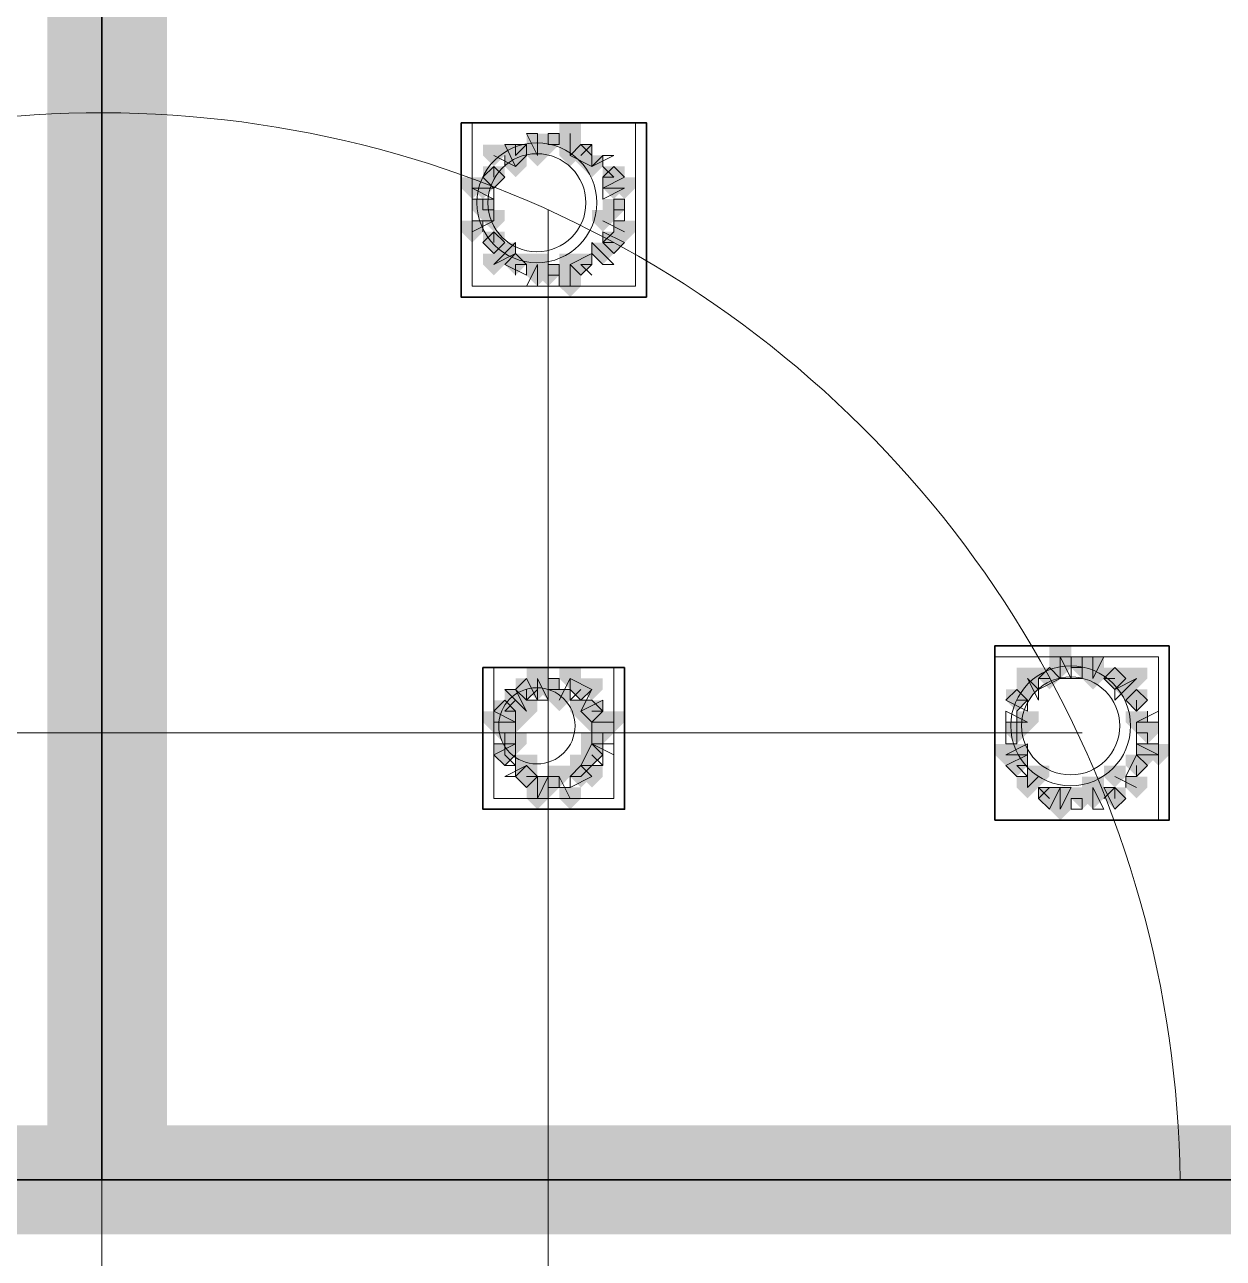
# Model space of a CAD drawing. Header units: millimetres. Extents: x 2315 to 4619, y 1334 to 1897.
# Drawn here: x 3793.57 to 3800.29, y 1541.26 to 1548.17 of the extents above; entities that cross this region are included whole.
import ezdxf

# ---------------------------------------------------------------- set-up
doc = ezdxf.new("R2010")
doc.units = ezdxf.units.MM
for name, color, linetype, true_color in [('PDF_10', 7, 'Continuous', 0x00b85c), ('PDF_AXIS', 7, 'Continuous', 0x00b85c), ('PDF_柱构件', 7, 'Continuous', 0x00b85c), ('PDF_转运站初步方案', 7, 'Continuous', 0x00b85c)]:
    doc.layers.add(name, color=color, linetype=linetype, true_color=true_color)
doc.layers.add('PDF_中心线层', color=1, linetype='Continuous')
doc.layers.add('PDF_粗实线层', color=7, linetype='Continuous')

msp = doc.modelspace()

# ---------------------------------------------------------------- hatches: boundary and pattern name
at = {"layer": 'PDF_10', "transparency": 33554559}
for points in [[(3796.5068, 1547.5601), (3796.4457, 1547.5601), (3796.4457, 1547.499), (3796.5068, 1547.4379), (3796.5678, 1547.499), (3796.5678, 1547.5601)], [(3796.5068, 1547.5601), (3796.4457, 1547.5601), (3796.4457, 1547.499), (3796.5068, 1547.4379), (3796.5678, 1547.499), (3796.5678, 1547.5601)], [(3796.3235, 1547.499), (3796.2624, 1547.499), (3796.2624, 1547.4379), (3796.3235, 1547.3768), (3796.3846, 1547.4379), (3796.3846, 1547.499)], [(3796.3235, 1547.499), (3796.2624, 1547.499), (3796.2624, 1547.4379), (3796.3235, 1547.3768), (3796.3846, 1547.4379), (3796.3846, 1547.499)], [(3796.69, 1547.499), (3796.6289, 1547.499), (3796.6289, 1547.4379), (3796.69, 1547.3768), (3796.7511, 1547.4379), (3796.7511, 1547.499)], [(3796.69, 1547.499), (3796.6289, 1547.499), (3796.6289, 1547.4379), (3796.69, 1547.3768), (3796.7511, 1547.4379), (3796.7511, 1547.499)], [(3796.2014, 1547.3768), (3796.1403, 1547.3768), (3796.1403, 1547.3157), (3796.2014, 1547.2547), (3796.2624, 1547.3157), (3796.2624, 1547.3768)], [(3796.2014, 1547.3768), (3796.1403, 1547.3768), (3796.1403, 1547.3157), (3796.2014, 1547.2547), (3796.2624, 1547.3157), (3796.2624, 1547.3768)], [(3796.2014, 1547.3768), (3796.1403, 1547.3768), (3796.1403, 1547.3157), (3796.2014, 1547.2547), (3796.2624, 1547.3157), (3796.2624, 1547.3768)], [(3796.8733, 1547.3768), (3796.8122, 1547.3768), (3796.8122, 1547.3157), (3796.8733, 1547.2547), (3796.9343, 1547.3157), (3796.9343, 1547.3768)], [(3796.8733, 1547.3768), (3796.8122, 1547.3768), (3796.8122, 1547.3157), (3796.8733, 1547.2547), (3796.9343, 1547.3157), (3796.9343, 1547.3768)], [(3796.1403, 1547.1936), (3796.0792, 1547.1936), (3796.0792, 1547.1325), (3796.1403, 1547.0714), (3796.2014, 1547.1325), (3796.2014, 1547.1936)], [(3796.1403, 1547.1936), (3796.0792, 1547.1936), (3796.0792, 1547.1325), (3796.1403, 1547.0714), (3796.2014, 1547.1325), (3796.2014, 1547.1936)], [(3796.8733, 1547.1936), (3796.8122, 1547.1936), (3796.8122, 1547.1325), (3796.8733, 1547.0714), (3796.9343, 1547.1325), (3796.9343, 1547.1936)], [(3796.8733, 1547.1936), (3796.8122, 1547.1936), (3796.8122, 1547.1325), (3796.8733, 1547.0714), (3796.9343, 1547.1325), (3796.9343, 1547.1936)], [(3796.2014, 1547.0103), (3796.1403, 1547.0103), (3796.1403, 1546.9493), (3796.2014, 1546.8882), (3796.2624, 1546.9493), (3796.2624, 1547.0103)], [(3796.2014, 1547.0103), (3796.1403, 1547.0103), (3796.1403, 1546.9493), (3796.2014, 1546.8882), (3796.2624, 1546.9493), (3796.2624, 1547.0103)], [(3796.2014, 1547.0103), (3796.1403, 1547.0103), (3796.1403, 1546.9493), (3796.2014, 1546.8882), (3796.2624, 1546.9493), (3796.2624, 1547.0103)], [(3796.8733, 1547.0103), (3796.8122, 1547.0103), (3796.8122, 1546.9493), (3796.8733, 1546.8882), (3796.9343, 1546.9493), (3796.9343, 1547.0103)], [(3796.8733, 1547.0103), (3796.8122, 1547.0103), (3796.8122, 1546.9493), (3796.8733, 1546.8882), (3796.9343, 1546.9493), (3796.9343, 1547.0103)], [(3796.3235, 1546.8882), (3796.2624, 1546.8882), (3796.2624, 1546.8271), (3796.3235, 1546.766), (3796.3846, 1546.8271), (3796.3846, 1546.8882)], [(3796.3235, 1546.8882), (3796.2624, 1546.8882), (3796.2624, 1546.8271), (3796.3235, 1546.766), (3796.3846, 1546.8271), (3796.3846, 1546.8882)], [(3796.69, 1546.8882), (3796.6289, 1546.8882), (3796.6289, 1546.8271), (3796.69, 1546.766), (3796.7511, 1546.8271), (3796.7511, 1546.8882)], [(3796.69, 1546.8882), (3796.6289, 1546.8882), (3796.6289, 1546.8271), (3796.69, 1546.766), (3796.7511, 1546.8271), (3796.7511, 1546.8882)], [(3796.5068, 1546.8271), (3796.4457, 1546.8271), (3796.4457, 1546.766), (3796.5068, 1546.7049), (3796.5678, 1546.766), (3796.5678, 1546.8271)], [(3796.5068, 1546.8271), (3796.4457, 1546.8271), (3796.4457, 1546.766), (3796.5068, 1546.7049), (3796.5678, 1546.766), (3796.5678, 1546.8271)], [(3796.5068, 1546.8271), (3796.4457, 1546.8271), (3796.4457, 1546.766), (3796.5068, 1546.7049), (3796.5678, 1546.766), (3796.5678, 1546.8271)], [(3799.4997, 1544.6282), (3799.4387, 1544.6282), (3799.4387, 1544.5671), (3799.4997, 1544.506), (3799.5608, 1544.5671), (3799.5608, 1544.6282)], [(3799.4997, 1544.6282), (3799.4387, 1544.6282), (3799.4387, 1544.5671), (3799.4997, 1544.506), (3799.5608, 1544.5671), (3799.5608, 1544.6282)], [(3799.4997, 1544.6282), (3799.4387, 1544.6282), (3799.4387, 1544.5671), (3799.4997, 1544.506), (3799.5608, 1544.5671), (3799.5608, 1544.6282)], [(3799.3165, 1544.5671), (3799.2554, 1544.5671), (3799.2554, 1544.506), (3799.3165, 1544.4449), (3799.3776, 1544.506), (3799.3776, 1544.5671)], [(3799.3165, 1544.5671), (3799.2554, 1544.5671), (3799.2554, 1544.506), (3799.3165, 1544.4449), (3799.3776, 1544.506), (3799.3776, 1544.5671)], [(3799.683, 1544.5671), (3799.6219, 1544.5671), (3799.6219, 1544.506), (3799.683, 1544.4449), (3799.7441, 1544.506), (3799.7441, 1544.5671)], [(3799.683, 1544.5671), (3799.6219, 1544.5671), (3799.6219, 1544.506), (3799.683, 1544.4449), (3799.7441, 1544.506), (3799.7441, 1544.5671)], [(3799.683, 1544.5671), (3799.6219, 1544.5671), (3799.6219, 1544.506), (3799.683, 1544.4449), (3799.7441, 1544.506), (3799.7441, 1544.5671)], [(3796.3846, 1544.506), (3796.3235, 1544.506), (3796.3235, 1544.4449), (3796.3846, 1544.3839), (3796.4457, 1544.4449), (3796.4457, 1544.506)], [(3796.3846, 1544.506), (3796.3235, 1544.506), (3796.3235, 1544.4449), (3796.3846, 1544.3839), (3796.4457, 1544.4449), (3796.4457, 1544.506)], [(3796.5068, 1544.506), (3796.4457, 1544.506), (3796.4457, 1544.4449), (3796.5068, 1544.3839), (3796.5678, 1544.4449), (3796.5678, 1544.506)], [(3796.5068, 1544.506), (3796.4457, 1544.506), (3796.4457, 1544.4449), (3796.5068, 1544.3839), (3796.5678, 1544.4449), (3796.5678, 1544.506)], [(3796.69, 1544.506), (3796.6289, 1544.506), (3796.6289, 1544.4449), (3796.69, 1544.3839), (3796.7511, 1544.4449), (3796.7511, 1544.506)], [(3796.69, 1544.506), (3796.6289, 1544.506), (3796.6289, 1544.4449), (3796.69, 1544.3839), (3796.7511, 1544.4449), (3796.7511, 1544.506)], [(3799.1333, 1544.4449), (3799.0722, 1544.4449), (3799.0722, 1544.3839), (3799.1333, 1544.3228), (3799.1943, 1544.3839), (3799.1943, 1544.4449)], [(3799.1333, 1544.4449), (3799.0722, 1544.4449), (3799.0722, 1544.3839), (3799.1333, 1544.3228), (3799.1943, 1544.3839), (3799.1943, 1544.4449)], [(3799.8051, 1544.4449), (3799.7441, 1544.4449), (3799.7441, 1544.3839), (3799.8051, 1544.3228), (3799.8662, 1544.3839), (3799.8662, 1544.4449)], [(3799.8051, 1544.4449), (3799.7441, 1544.4449), (3799.7441, 1544.3839), (3799.8051, 1544.3228), (3799.8662, 1544.3839), (3799.8662, 1544.4449)], [(3799.8051, 1544.4449), (3799.7441, 1544.4449), (3799.7441, 1544.3839), (3799.8051, 1544.3228), (3799.8662, 1544.3839), (3799.8662, 1544.4449)], [(3796.2624, 1544.3839), (3796.2014, 1544.3839), (3796.2014, 1544.3228), (3796.2624, 1544.2617), (3796.3235, 1544.3228), (3796.3235, 1544.3839)], [(3796.2624, 1544.3839), (3796.2014, 1544.3839), (3796.2014, 1544.3228), (3796.2624, 1544.2617), (3796.3235, 1544.3228), (3796.3235, 1544.3839)], [(3796.7511, 1544.3839), (3796.69, 1544.3839), (3796.69, 1544.3228), (3796.7511, 1544.2617), (3796.8122, 1544.3228), (3796.8122, 1544.3839)], [(3796.7511, 1544.3839), (3796.69, 1544.3839), (3796.69, 1544.3228), (3796.7511, 1544.2617), (3796.8122, 1544.3228), (3796.8122, 1544.3839)], [(3796.2624, 1544.2617), (3796.2014, 1544.2617), (3796.2014, 1544.2006), (3796.2624, 1544.1395), (3796.3235, 1544.2006), (3796.3235, 1544.2617)], [(3796.2624, 1544.2617), (3796.2014, 1544.2617), (3796.2014, 1544.2006), (3796.2624, 1544.1395), (3796.3235, 1544.2006), (3796.3235, 1544.2617)], [(3796.8122, 1544.2617), (3796.7511, 1544.2617), (3796.7511, 1544.2006), (3796.8122, 1544.1395), (3796.8733, 1544.2006), (3796.8733, 1544.2617)], [(3796.8122, 1544.2617), (3796.7511, 1544.2617), (3796.7511, 1544.2006), (3796.8122, 1544.1395), (3796.8733, 1544.2006), (3796.8733, 1544.2617)], [(3799.1333, 1544.2617), (3799.0722, 1544.2617), (3799.0722, 1544.2006), (3799.1333, 1544.1395), (3799.1943, 1544.2006), (3799.1943, 1544.2617)], [(3799.1333, 1544.2617), (3799.0722, 1544.2617), (3799.0722, 1544.2006), (3799.1333, 1544.1395), (3799.1943, 1544.2006), (3799.1943, 1544.2617)], [(3799.8662, 1544.2617), (3799.8051, 1544.2617), (3799.8051, 1544.2006), (3799.8662, 1544.1395), (3799.9273, 1544.2006), (3799.9273, 1544.2617)], [(3799.8662, 1544.2617), (3799.8051, 1544.2617), (3799.8051, 1544.2006), (3799.8662, 1544.1395), (3799.9273, 1544.2006), (3799.9273, 1544.2617)], [(3796.2624, 1544.1395), (3796.2014, 1544.1395), (3796.2014, 1544.0784), (3796.2624, 1544.0174), (3796.3235, 1544.0784), (3796.3235, 1544.1395)], [(3796.2624, 1544.1395), (3796.2014, 1544.1395), (3796.2014, 1544.0784), (3796.2624, 1544.0174), (3796.3235, 1544.0784), (3796.3235, 1544.1395)], [(3796.7511, 1544.1395), (3796.69, 1544.1395), (3796.69, 1544.0784), (3796.7511, 1544.0174), (3796.8122, 1544.0784), (3796.8122, 1544.1395)], [(3796.7511, 1544.1395), (3796.69, 1544.1395), (3796.69, 1544.0784), (3796.7511, 1544.0174), (3796.8122, 1544.0784), (3796.8122, 1544.1395)], [(3799.1333, 1544.0784), (3799.0722, 1544.0784), (3799.0722, 1544.0174), (3799.1333, 1543.9563), (3799.1943, 1544.0174), (3799.1943, 1544.0784)], [(3799.1333, 1544.0784), (3799.0722, 1544.0784), (3799.0722, 1544.0174), (3799.1333, 1543.9563), (3799.1943, 1544.0174), (3799.1943, 1544.0784)], [(3799.8051, 1544.0784), (3799.7441, 1544.0784), (3799.7441, 1544.0174), (3799.8051, 1543.9563), (3799.8662, 1544.0174), (3799.8662, 1544.0784)], [(3799.8051, 1544.0784), (3799.7441, 1544.0784), (3799.7441, 1544.0174), (3799.8051, 1543.9563), (3799.8662, 1544.0174), (3799.8662, 1544.0784)], [(3799.8051, 1544.0784), (3799.7441, 1544.0784), (3799.7441, 1544.0174), (3799.8051, 1543.9563), (3799.8662, 1544.0174), (3799.8662, 1544.0784)], [(3796.3846, 1544.0174), (3796.3235, 1544.0174), (3796.3235, 1543.9563), (3796.3846, 1543.8952), (3796.4457, 1543.9563), (3796.4457, 1544.0174)], [(3796.3846, 1544.0174), (3796.3235, 1544.0174), (3796.3235, 1543.9563), (3796.3846, 1543.8952), (3796.4457, 1543.9563), (3796.4457, 1544.0174)], [(3796.3846, 1544.0174), (3796.3235, 1544.0174), (3796.3235, 1543.9563), (3796.3846, 1543.8952), (3796.4457, 1543.9563), (3796.4457, 1544.0174)], [(3796.69, 1544.0174), (3796.6289, 1544.0174), (3796.6289, 1543.9563), (3796.69, 1543.8952), (3796.7511, 1543.9563), (3796.7511, 1544.0174)], [(3796.69, 1544.0174), (3796.6289, 1544.0174), (3796.6289, 1543.9563), (3796.69, 1543.8952), (3796.7511, 1543.9563), (3796.7511, 1544.0174)], [(3796.5068, 1543.9563), (3796.4457, 1543.9563), (3796.4457, 1543.8952), (3796.5068, 1543.8341), (3796.5678, 1543.8952), (3796.5678, 1543.9563)], [(3796.5068, 1543.9563), (3796.4457, 1543.9563), (3796.4457, 1543.8952), (3796.5068, 1543.8341), (3796.5678, 1543.8952), (3796.5678, 1543.9563)], [(3799.3165, 1543.8952), (3799.2554, 1543.8952), (3799.2554, 1543.8341), (3799.3165, 1543.773), (3799.3776, 1543.8341), (3799.3776, 1543.8952)], [(3799.3165, 1543.8952), (3799.2554, 1543.8952), (3799.2554, 1543.8341), (3799.3165, 1543.773), (3799.3776, 1543.8341), (3799.3776, 1543.8952)], [(3799.4997, 1543.8952), (3799.4387, 1543.8952), (3799.4387, 1543.8341), (3799.4997, 1543.773), (3799.5608, 1543.8341), (3799.5608, 1543.8952)], [(3799.4997, 1543.8952), (3799.4387, 1543.8952), (3799.4387, 1543.8341), (3799.4997, 1543.773), (3799.5608, 1543.8341), (3799.5608, 1543.8952)], [(3799.683, 1543.8952), (3799.6219, 1543.8952), (3799.6219, 1543.8341), (3799.683, 1543.773), (3799.7441, 1543.8341), (3799.7441, 1543.8952)], [(3799.683, 1543.8952), (3799.6219, 1543.8952), (3799.6219, 1543.8341), (3799.683, 1543.773), (3799.7441, 1543.8341), (3799.7441, 1543.8952)]]:
    msp.add_hatch(color=6, dxfattribs=at).paths.add_polyline_path(points)
at = {"layer": 'PDF_柱构件', "transparency": 33554559}
for points in [[(3796.6289, 1547.6211), (3796.5678, 1547.6211), (3796.5678, 1547.5601), (3796.6289, 1547.499), (3796.69, 1547.5601), (3796.69, 1547.6211)], [(3796.4457, 1547.5601), (3796.3846, 1547.5601), (3796.3846, 1547.499), (3796.4457, 1547.4379), (3796.5068, 1547.499), (3796.5068, 1547.5601)], [(3796.6289, 1547.5601), (3796.5678, 1547.5601), (3796.5678, 1547.499), (3796.6289, 1547.4379), (3796.69, 1547.499), (3796.69, 1547.5601)], [(3796.2014, 1547.499), (3796.1403, 1547.499), (3796.1403, 1547.4379), (3796.2014, 1547.3768), (3796.2624, 1547.4379), (3796.2624, 1547.499)], [(3796.3235, 1547.4379), (3796.2624, 1547.4379), (3796.2624, 1547.3768), (3796.3235, 1547.3157), (3796.3846, 1547.3768), (3796.3846, 1547.4379)], [(3796.4457, 1547.499), (3796.3846, 1547.499), (3796.3846, 1547.4379), (3796.4457, 1547.3768), (3796.5068, 1547.4379), (3796.5068, 1547.499)], [(3796.6289, 1547.499), (3796.5678, 1547.499), (3796.5678, 1547.4379), (3796.6289, 1547.3768), (3796.69, 1547.4379), (3796.69, 1547.499)], [(3796.7511, 1547.4379), (3796.69, 1547.4379), (3796.69, 1547.3768), (3796.7511, 1547.3157), (3796.8122, 1547.3768), (3796.8122, 1547.4379)], [(3796.0792, 1547.3157), (3796.0181, 1547.3157), (3796.0181, 1547.2547), (3796.0792, 1547.1936), (3796.1403, 1547.2547), (3796.1403, 1547.3157)], [(3796.1403, 1547.3157), (3796.0792, 1547.3157), (3796.0792, 1547.2547), (3796.1403, 1547.1936), (3796.2014, 1547.2547), (3796.2014, 1547.3157)], [(3796.8733, 1547.3157), (3796.8122, 1547.3157), (3796.8122, 1547.2547), (3796.8733, 1547.1936), (3796.9343, 1547.2547), (3796.9343, 1547.3157)], [(3796.9343, 1547.3157), (3796.8733, 1547.3157), (3796.8733, 1547.2547), (3796.9343, 1547.1936), (3796.9954, 1547.2547), (3796.9954, 1547.3157)], [(3796.2014, 1547.1325), (3796.1403, 1547.1325), (3796.1403, 1547.0714), (3796.2014, 1547.0103), (3796.2624, 1547.0714), (3796.2624, 1547.1325)], [(3796.8122, 1547.1325), (3796.7511, 1547.1325), (3796.7511, 1547.0714), (3796.8122, 1547.0103), (3796.8733, 1547.0714), (3796.8733, 1547.1325)], [(3796.0792, 1547.0714), (3796.0181, 1547.0714), (3796.0181, 1547.0103), (3796.0792, 1546.9493), (3796.1403, 1547.0103), (3796.1403, 1547.0714)], [(3796.9343, 1547.0714), (3796.8733, 1547.0714), (3796.8733, 1547.0103), (3796.9343, 1546.9493), (3796.9954, 1547.0103), (3796.9954, 1547.0714)], [(3796.2014, 1546.8882), (3796.1403, 1546.8882), (3796.1403, 1546.8271), (3796.2014, 1546.766), (3796.2624, 1546.8271), (3796.2624, 1546.8882)], [(3796.2624, 1546.9493), (3796.2014, 1546.9493), (3796.2014, 1546.8882), (3796.2624, 1546.8271), (3796.3235, 1546.8882), (3796.3235, 1546.9493)], [(3796.4457, 1546.8882), (3796.3846, 1546.8882), (3796.3846, 1546.8271), (3796.4457, 1546.766), (3796.5068, 1546.8271), (3796.5068, 1546.8882)], [(3796.6289, 1546.8882), (3796.5678, 1546.8882), (3796.5678, 1546.8271), (3796.6289, 1546.766), (3796.69, 1546.8271), (3796.69, 1546.8882)], [(3796.8122, 1546.9493), (3796.7511, 1546.9493), (3796.7511, 1546.8882), (3796.8122, 1546.8271), (3796.8733, 1546.8882), (3796.8733, 1546.9493)], [(3796.4457, 1546.8271), (3796.3846, 1546.8271), (3796.3846, 1546.766), (3796.4457, 1546.7049), (3796.5068, 1546.766), (3796.5068, 1546.8271)], [(3796.6289, 1546.8271), (3796.5678, 1546.8271), (3796.5678, 1546.766), (3796.6289, 1546.7049), (3796.69, 1546.766), (3796.69, 1546.8271)], [(3796.6289, 1546.766), (3796.5678, 1546.766), (3796.5678, 1546.7049), (3796.6289, 1546.6439), (3796.69, 1546.7049), (3796.69, 1546.766)], [(3799.3776, 1544.6893), (3799.3165, 1544.6893), (3799.3165, 1544.6282), (3799.3776, 1544.5671), (3799.4387, 1544.6282), (3799.4387, 1544.6893)], [(3799.3776, 1544.6282), (3799.3165, 1544.6282), (3799.3165, 1544.5671), (3799.3776, 1544.506), (3799.4387, 1544.5671), (3799.4387, 1544.6282)], [(3799.5608, 1544.6282), (3799.4997, 1544.6282), (3799.4997, 1544.5671), (3799.5608, 1544.506), (3799.6219, 1544.5671), (3799.6219, 1544.6282)], [(3796.4457, 1544.5671), (3796.3846, 1544.5671), (3796.3846, 1544.506), (3796.4457, 1544.4449), (3796.5068, 1544.506), (3796.5068, 1544.5671)], [(3796.6289, 1544.5671), (3796.5678, 1544.5671), (3796.5678, 1544.506), (3796.6289, 1544.4449), (3796.69, 1544.506), (3796.69, 1544.5671)], [(3799.1943, 1544.5671), (3799.1333, 1544.5671), (3799.1333, 1544.506), (3799.1943, 1544.4449), (3799.2554, 1544.506), (3799.2554, 1544.5671)], [(3799.5608, 1544.5671), (3799.4997, 1544.5671), (3799.4997, 1544.506), (3799.5608, 1544.4449), (3799.6219, 1544.506), (3799.6219, 1544.5671)], [(3799.8051, 1544.5671), (3799.7441, 1544.5671), (3799.7441, 1544.506), (3799.8051, 1544.4449), (3799.8662, 1544.506), (3799.8662, 1544.5671)], [(3796.4457, 1544.506), (3796.3846, 1544.506), (3796.3846, 1544.4449), (3796.4457, 1544.3839), (3796.5068, 1544.4449), (3796.5068, 1544.506)], [(3796.7511, 1544.506), (3796.69, 1544.506), (3796.69, 1544.4449), (3796.7511, 1544.3839), (3796.8122, 1544.4449), (3796.8122, 1544.506)], [(3799.1943, 1544.506), (3799.1333, 1544.506), (3799.1333, 1544.4449), (3799.1943, 1544.3839), (3799.2554, 1544.4449), (3799.2554, 1544.506)], [(3799.7441, 1544.506), (3799.683, 1544.506), (3799.683, 1544.4449), (3799.7441, 1544.3839), (3799.8051, 1544.4449), (3799.8051, 1544.506)], [(3796.3235, 1544.4449), (3796.2624, 1544.4449), (3796.2624, 1544.3839), (3796.3235, 1544.3228), (3796.3846, 1544.3839), (3796.3846, 1544.4449)], [(3796.5678, 1544.4449), (3796.5068, 1544.4449), (3796.5068, 1544.3839), (3796.5678, 1544.3228), (3796.6289, 1544.3839), (3796.6289, 1544.4449)], [(3796.3846, 1544.3839), (3796.3235, 1544.3839), (3796.3235, 1544.3228), (3796.3846, 1544.2617), (3796.4457, 1544.3228), (3796.4457, 1544.3839)], [(3796.69, 1544.3839), (3796.6289, 1544.3839), (3796.6289, 1544.3228), (3796.69, 1544.2617), (3796.7511, 1544.3228), (3796.7511, 1544.3839)], [(3796.2014, 1544.3228), (3796.1403, 1544.3228), (3796.1403, 1544.2617), (3796.2014, 1544.2006), (3796.2624, 1544.2617), (3796.2624, 1544.3228)], [(3796.2624, 1544.3228), (3796.2014, 1544.3228), (3796.2014, 1544.2617), (3796.2624, 1544.2006), (3796.3235, 1544.2617), (3796.3235, 1544.3228)], [(3796.3235, 1544.3228), (3796.2624, 1544.3228), (3796.2624, 1544.2617), (3796.3235, 1544.2006), (3796.3846, 1544.2617), (3796.3846, 1544.3228)], [(3796.7511, 1544.3228), (3796.69, 1544.3228), (3796.69, 1544.2617), (3796.7511, 1544.2006), (3796.8122, 1544.2617), (3796.8122, 1544.3228)], [(3796.8122, 1544.3228), (3796.7511, 1544.3228), (3796.7511, 1544.2617), (3796.8122, 1544.2006), (3796.8733, 1544.2617), (3796.8733, 1544.3228)], [(3796.8733, 1544.3228), (3796.8122, 1544.3228), (3796.8122, 1544.2617), (3796.8733, 1544.2006), (3796.9343, 1544.2617), (3796.9343, 1544.3228)], [(3799.1943, 1544.3228), (3799.1333, 1544.3228), (3799.1333, 1544.2617), (3799.1943, 1544.2006), (3799.2554, 1544.2617), (3799.2554, 1544.3228)], [(3799.8051, 1544.3228), (3799.7441, 1544.3228), (3799.7441, 1544.2617), (3799.8051, 1544.2006), (3799.8662, 1544.2617), (3799.8662, 1544.3228)], [(3796.3235, 1544.2006), (3796.2624, 1544.2006), (3796.2624, 1544.1395), (3796.3235, 1544.0784), (3796.3846, 1544.1395), (3796.3846, 1544.2006)], [(3796.7511, 1544.2006), (3796.69, 1544.2006), (3796.69, 1544.1395), (3796.7511, 1544.0784), (3796.8122, 1544.1395), (3796.8122, 1544.2006)], [(3799.0722, 1544.1395), (3799.0111, 1544.1395), (3799.0111, 1544.0784), (3799.0722, 1544.0174), (3799.1333, 1544.0784), (3799.1333, 1544.1395)], [(3799.1333, 1544.1395), (3799.0722, 1544.1395), (3799.0722, 1544.0784), (3799.1333, 1544.0174), (3799.1943, 1544.0784), (3799.1943, 1544.1395)], [(3799.8662, 1544.1395), (3799.8051, 1544.1395), (3799.8051, 1544.0784), (3799.8662, 1544.0174), (3799.9273, 1544.0784), (3799.9273, 1544.1395)], [(3799.9273, 1544.1395), (3799.8662, 1544.1395), (3799.8662, 1544.0784), (3799.9273, 1544.0174), (3799.9884, 1544.0784), (3799.9884, 1544.1395)], [(3796.3846, 1544.0784), (3796.3235, 1544.0784), (3796.3235, 1544.0174), (3796.3846, 1543.9563), (3796.4457, 1544.0174), (3796.4457, 1544.0784)], [(3796.69, 1544.0784), (3796.6289, 1544.0784), (3796.6289, 1544.0174), (3796.69, 1543.9563), (3796.7511, 1544.0174), (3796.7511, 1544.0784)], [(3796.5678, 1544.0174), (3796.5068, 1544.0174), (3796.5068, 1543.9563), (3796.5678, 1543.8952), (3796.6289, 1543.9563), (3796.6289, 1544.0174)], [(3796.7511, 1544.0174), (3796.69, 1544.0174), (3796.69, 1543.9563), (3796.7511, 1543.8952), (3796.8122, 1543.9563), (3796.8122, 1544.0174)], [(3799.2554, 1544.0174), (3799.1943, 1544.0174), (3799.1943, 1543.9563), (3799.2554, 1543.8952), (3799.3165, 1543.9563), (3799.3165, 1544.0174)], [(3799.683, 1544.0174), (3799.6219, 1544.0174), (3799.6219, 1543.9563), (3799.683, 1543.8952), (3799.7441, 1543.9563), (3799.7441, 1544.0174)], [(3796.4457, 1543.9563), (3796.3846, 1543.9563), (3796.3846, 1543.8952), (3796.4457, 1543.8341), (3796.5068, 1543.8952), (3796.5068, 1543.9563)], [(3799.1943, 1543.9563), (3799.1333, 1543.9563), (3799.1333, 1543.8952), (3799.1943, 1543.8341), (3799.2554, 1543.8952), (3799.2554, 1543.9563)], [(3799.5608, 1543.9563), (3799.4997, 1543.9563), (3799.4997, 1543.8952), (3799.5608, 1543.8341), (3799.6219, 1543.8952), (3799.6219, 1543.9563)], [(3799.8051, 1543.9563), (3799.7441, 1543.9563), (3799.7441, 1543.8952), (3799.8051, 1543.8341), (3799.8662, 1543.8952), (3799.8662, 1543.9563)], [(3796.4457, 1543.8952), (3796.3846, 1543.8952), (3796.3846, 1543.8341), (3796.4457, 1543.773), (3796.5068, 1543.8341), (3796.5068, 1543.8952)], [(3796.6289, 1543.8952), (3796.5678, 1543.8952), (3796.5678, 1543.8341), (3796.6289, 1543.773), (3796.69, 1543.8341), (3796.69, 1543.8952)], [(3799.3776, 1543.8952), (3799.3165, 1543.8952), (3799.3165, 1543.8341), (3799.3776, 1543.773), (3799.4387, 1543.8341), (3799.4387, 1543.8952)], [(3799.5608, 1543.8952), (3799.4997, 1543.8952), (3799.4997, 1543.8341), (3799.5608, 1543.773), (3799.6219, 1543.8341), (3799.6219, 1543.8952)], [(3799.3776, 1543.8341), (3799.3165, 1543.8341), (3799.3165, 1543.773), (3799.3776, 1543.712), (3799.4387, 1543.773), (3799.4387, 1543.8341)]]:
    msp.add_hatch(color=6, dxfattribs=at).paths.add_polyline_path(points)
at = {"layer": 'PDF_粗实线层', "transparency": 33554559}
for points in [[(3836.3317, 1554.7066), (3835.7208, 1554.7066), (3835.7208, 1542.0017), (3780.3203, 1542.0017), (3780.3203, 1554.7066), (3779.7095, 1554.7066), (3779.7095, 1541.3909), (3836.3317, 1541.3909)], [(3794.3689, 1554.7066), (3793.697, 1554.7066), (3793.697, 1541.6963), (3794.3689, 1541.6963)]]:
    msp.add_hatch(color=256, dxfattribs=at).paths.add_polyline_path(points)
at = {"layer": 'PDF_转运站初步方案', "transparency": 33554559}
for points in [[(3796.5068, 1547.5601), (3796.4457, 1547.5601), (3796.4457, 1547.499), (3796.5068, 1547.4379), (3796.5678, 1547.499), (3796.5678, 1547.5601)], [(3796.5068, 1547.5601), (3796.4457, 1547.5601), (3796.4457, 1547.499), (3796.5068, 1547.4379), (3796.5678, 1547.499), (3796.5678, 1547.5601)], [(3796.3235, 1547.499), (3796.2624, 1547.499), (3796.2624, 1547.4379), (3796.3235, 1547.3768), (3796.3846, 1547.4379), (3796.3846, 1547.499)], [(3796.3235, 1547.499), (3796.2624, 1547.499), (3796.2624, 1547.4379), (3796.3235, 1547.3768), (3796.3846, 1547.4379), (3796.3846, 1547.499)], [(3796.69, 1547.499), (3796.6289, 1547.499), (3796.6289, 1547.4379), (3796.69, 1547.3768), (3796.7511, 1547.4379), (3796.7511, 1547.499)], [(3796.69, 1547.499), (3796.6289, 1547.499), (3796.6289, 1547.4379), (3796.69, 1547.3768), (3796.7511, 1547.4379), (3796.7511, 1547.499)], [(3796.2014, 1547.3768), (3796.1403, 1547.3768), (3796.1403, 1547.3157), (3796.2014, 1547.2547), (3796.2624, 1547.3157), (3796.2624, 1547.3768)], [(3796.2014, 1547.3768), (3796.1403, 1547.3768), (3796.1403, 1547.3157), (3796.2014, 1547.2547), (3796.2624, 1547.3157), (3796.2624, 1547.3768)], [(3796.8733, 1547.3768), (3796.8122, 1547.3768), (3796.8122, 1547.3157), (3796.8733, 1547.2547), (3796.9343, 1547.3157), (3796.9343, 1547.3768)], [(3796.8733, 1547.3768), (3796.8122, 1547.3768), (3796.8122, 1547.3157), (3796.8733, 1547.2547), (3796.9343, 1547.3157), (3796.9343, 1547.3768)], [(3796.1403, 1547.1936), (3796.0792, 1547.1936), (3796.0792, 1547.1325), (3796.1403, 1547.0714), (3796.2014, 1547.1325), (3796.2014, 1547.1936)], [(3796.1403, 1547.1936), (3796.0792, 1547.1936), (3796.0792, 1547.1325), (3796.1403, 1547.0714), (3796.2014, 1547.1325), (3796.2014, 1547.1936)], [(3796.8733, 1547.1936), (3796.8122, 1547.1936), (3796.8122, 1547.1325), (3796.8733, 1547.0714), (3796.9343, 1547.1325), (3796.9343, 1547.1936)], [(3796.8733, 1547.1936), (3796.8122, 1547.1936), (3796.8122, 1547.1325), (3796.8733, 1547.0714), (3796.9343, 1547.1325), (3796.9343, 1547.1936)], [(3796.2014, 1547.0103), (3796.1403, 1547.0103), (3796.1403, 1546.9493), (3796.2014, 1546.8882), (3796.2624, 1546.9493), (3796.2624, 1547.0103)], [(3796.2014, 1547.0103), (3796.1403, 1547.0103), (3796.1403, 1546.9493), (3796.2014, 1546.8882), (3796.2624, 1546.9493), (3796.2624, 1547.0103)], [(3796.8733, 1547.0103), (3796.8122, 1547.0103), (3796.8122, 1546.9493), (3796.8733, 1546.8882), (3796.9343, 1546.9493), (3796.9343, 1547.0103)], [(3796.8733, 1547.0103), (3796.8122, 1547.0103), (3796.8122, 1546.9493), (3796.8733, 1546.8882), (3796.9343, 1546.9493), (3796.9343, 1547.0103)], [(3796.3235, 1546.8882), (3796.2624, 1546.8882), (3796.2624, 1546.8271), (3796.3235, 1546.766), (3796.3846, 1546.8271), (3796.3846, 1546.8882)], [(3796.3235, 1546.8882), (3796.2624, 1546.8882), (3796.2624, 1546.8271), (3796.3235, 1546.766), (3796.3846, 1546.8271), (3796.3846, 1546.8882)], [(3796.69, 1546.8882), (3796.6289, 1546.8882), (3796.6289, 1546.8271), (3796.69, 1546.766), (3796.7511, 1546.8271), (3796.7511, 1546.8882)], [(3796.69, 1546.8882), (3796.6289, 1546.8882), (3796.6289, 1546.8271), (3796.69, 1546.766), (3796.7511, 1546.8271), (3796.7511, 1546.8882)], [(3796.5068, 1546.8271), (3796.4457, 1546.8271), (3796.4457, 1546.766), (3796.5068, 1546.7049), (3796.5678, 1546.766), (3796.5678, 1546.8271)], [(3796.5068, 1546.8271), (3796.4457, 1546.8271), (3796.4457, 1546.766), (3796.5068, 1546.7049), (3796.5678, 1546.766), (3796.5678, 1546.8271)], [(3799.4997, 1544.6282), (3799.4387, 1544.6282), (3799.4387, 1544.5671), (3799.4997, 1544.506), (3799.5608, 1544.5671), (3799.5608, 1544.6282)], [(3799.4997, 1544.6282), (3799.4387, 1544.6282), (3799.4387, 1544.5671), (3799.4997, 1544.506), (3799.5608, 1544.5671), (3799.5608, 1544.6282)], [(3799.3165, 1544.5671), (3799.2554, 1544.5671), (3799.2554, 1544.506), (3799.3165, 1544.4449), (3799.3776, 1544.506), (3799.3776, 1544.5671)], [(3799.3165, 1544.5671), (3799.2554, 1544.5671), (3799.2554, 1544.506), (3799.3165, 1544.4449), (3799.3776, 1544.506), (3799.3776, 1544.5671)], [(3799.683, 1544.5671), (3799.6219, 1544.5671), (3799.6219, 1544.506), (3799.683, 1544.4449), (3799.7441, 1544.506), (3799.7441, 1544.5671)], [(3799.683, 1544.5671), (3799.6219, 1544.5671), (3799.6219, 1544.506), (3799.683, 1544.4449), (3799.7441, 1544.506), (3799.7441, 1544.5671)], [(3796.3846, 1544.506), (3796.3235, 1544.506), (3796.3235, 1544.4449), (3796.3846, 1544.3839), (3796.4457, 1544.4449), (3796.4457, 1544.506)], [(3796.3846, 1544.506), (3796.3235, 1544.506), (3796.3235, 1544.4449), (3796.3846, 1544.3839), (3796.4457, 1544.4449), (3796.4457, 1544.506)], [(3796.5068, 1544.506), (3796.4457, 1544.506), (3796.4457, 1544.4449), (3796.5068, 1544.3839), (3796.5678, 1544.4449), (3796.5678, 1544.506)], [(3796.5068, 1544.506), (3796.4457, 1544.506), (3796.4457, 1544.4449), (3796.5068, 1544.3839), (3796.5678, 1544.4449), (3796.5678, 1544.506)], [(3796.69, 1544.506), (3796.6289, 1544.506), (3796.6289, 1544.4449), (3796.69, 1544.3839), (3796.7511, 1544.4449), (3796.7511, 1544.506)], [(3796.69, 1544.506), (3796.6289, 1544.506), (3796.6289, 1544.4449), (3796.69, 1544.3839), (3796.7511, 1544.4449), (3796.7511, 1544.506)], [(3799.1333, 1544.4449), (3799.0722, 1544.4449), (3799.0722, 1544.3839), (3799.1333, 1544.3228), (3799.1943, 1544.3839), (3799.1943, 1544.4449)], [(3799.1333, 1544.4449), (3799.0722, 1544.4449), (3799.0722, 1544.3839), (3799.1333, 1544.3228), (3799.1943, 1544.3839), (3799.1943, 1544.4449)], [(3799.8051, 1544.4449), (3799.7441, 1544.4449), (3799.7441, 1544.3839), (3799.8051, 1544.3228), (3799.8662, 1544.3839), (3799.8662, 1544.4449)], [(3799.8051, 1544.4449), (3799.7441, 1544.4449), (3799.7441, 1544.3839), (3799.8051, 1544.3228), (3799.8662, 1544.3839), (3799.8662, 1544.4449)], [(3796.2624, 1544.3839), (3796.2014, 1544.3839), (3796.2014, 1544.3228), (3796.2624, 1544.2617), (3796.3235, 1544.3228), (3796.3235, 1544.3839)], [(3796.2624, 1544.3839), (3796.2014, 1544.3839), (3796.2014, 1544.3228), (3796.2624, 1544.2617), (3796.3235, 1544.3228), (3796.3235, 1544.3839)], [(3796.7511, 1544.3839), (3796.69, 1544.3839), (3796.69, 1544.3228), (3796.7511, 1544.2617), (3796.8122, 1544.3228), (3796.8122, 1544.3839)], [(3796.7511, 1544.3839), (3796.69, 1544.3839), (3796.69, 1544.3228), (3796.7511, 1544.2617), (3796.8122, 1544.3228), (3796.8122, 1544.3839)], [(3796.2624, 1544.2617), (3796.2014, 1544.2617), (3796.2014, 1544.2006), (3796.2624, 1544.1395), (3796.3235, 1544.2006), (3796.3235, 1544.2617)], [(3796.2624, 1544.2617), (3796.2014, 1544.2617), (3796.2014, 1544.2006), (3796.2624, 1544.1395), (3796.3235, 1544.2006), (3796.3235, 1544.2617)], [(3796.8122, 1544.2617), (3796.7511, 1544.2617), (3796.7511, 1544.2006), (3796.8122, 1544.1395), (3796.8733, 1544.2006), (3796.8733, 1544.2617)], [(3796.8122, 1544.2617), (3796.7511, 1544.2617), (3796.7511, 1544.2006), (3796.8122, 1544.1395), (3796.8733, 1544.2006), (3796.8733, 1544.2617)], [(3799.1333, 1544.2617), (3799.0722, 1544.2617), (3799.0722, 1544.2006), (3799.1333, 1544.1395), (3799.1943, 1544.2006), (3799.1943, 1544.2617)], [(3799.1333, 1544.2617), (3799.0722, 1544.2617), (3799.0722, 1544.2006), (3799.1333, 1544.1395), (3799.1943, 1544.2006), (3799.1943, 1544.2617)], [(3799.8662, 1544.2617), (3799.8051, 1544.2617), (3799.8051, 1544.2006), (3799.8662, 1544.1395), (3799.9273, 1544.2006), (3799.9273, 1544.2617)], [(3799.8662, 1544.2617), (3799.8051, 1544.2617), (3799.8051, 1544.2006), (3799.8662, 1544.1395), (3799.9273, 1544.2006), (3799.9273, 1544.2617)], [(3796.2624, 1544.1395), (3796.2014, 1544.1395), (3796.2014, 1544.0784), (3796.2624, 1544.0174), (3796.3235, 1544.0784), (3796.3235, 1544.1395)], [(3796.2624, 1544.1395), (3796.2014, 1544.1395), (3796.2014, 1544.0784), (3796.2624, 1544.0174), (3796.3235, 1544.0784), (3796.3235, 1544.1395)], [(3796.7511, 1544.1395), (3796.69, 1544.1395), (3796.69, 1544.0784), (3796.7511, 1544.0174), (3796.8122, 1544.0784), (3796.8122, 1544.1395)], [(3796.7511, 1544.1395), (3796.69, 1544.1395), (3796.69, 1544.0784), (3796.7511, 1544.0174), (3796.8122, 1544.0784), (3796.8122, 1544.1395)], [(3799.1333, 1544.0784), (3799.0722, 1544.0784), (3799.0722, 1544.0174), (3799.1333, 1543.9563), (3799.1943, 1544.0174), (3799.1943, 1544.0784)], [(3799.1333, 1544.0784), (3799.0722, 1544.0784), (3799.0722, 1544.0174), (3799.1333, 1543.9563), (3799.1943, 1544.0174), (3799.1943, 1544.0784)], [(3799.8051, 1544.0784), (3799.7441, 1544.0784), (3799.7441, 1544.0174), (3799.8051, 1543.9563), (3799.8662, 1544.0174), (3799.8662, 1544.0784)], [(3799.8051, 1544.0784), (3799.7441, 1544.0784), (3799.7441, 1544.0174), (3799.8051, 1543.9563), (3799.8662, 1544.0174), (3799.8662, 1544.0784)], [(3796.3846, 1544.0174), (3796.3235, 1544.0174), (3796.3235, 1543.9563), (3796.3846, 1543.8952), (3796.4457, 1543.9563), (3796.4457, 1544.0174)], [(3796.3846, 1544.0174), (3796.3235, 1544.0174), (3796.3235, 1543.9563), (3796.3846, 1543.8952), (3796.4457, 1543.9563), (3796.4457, 1544.0174)], [(3796.69, 1544.0174), (3796.6289, 1544.0174), (3796.6289, 1543.9563), (3796.69, 1543.8952), (3796.7511, 1543.9563), (3796.7511, 1544.0174)], [(3796.69, 1544.0174), (3796.6289, 1544.0174), (3796.6289, 1543.9563), (3796.69, 1543.8952), (3796.7511, 1543.9563), (3796.7511, 1544.0174)], [(3796.5068, 1543.9563), (3796.4457, 1543.9563), (3796.4457, 1543.8952), (3796.5068, 1543.8341), (3796.5678, 1543.8952), (3796.5678, 1543.9563)], [(3796.5068, 1543.9563), (3796.4457, 1543.9563), (3796.4457, 1543.8952), (3796.5068, 1543.8341), (3796.5678, 1543.8952), (3796.5678, 1543.9563)], [(3799.3165, 1543.8952), (3799.2554, 1543.8952), (3799.2554, 1543.8341), (3799.3165, 1543.773), (3799.3776, 1543.8341), (3799.3776, 1543.8952)], [(3799.3165, 1543.8952), (3799.2554, 1543.8952), (3799.2554, 1543.8341), (3799.3165, 1543.773), (3799.3776, 1543.8341), (3799.3776, 1543.8952)], [(3799.4997, 1543.8952), (3799.4387, 1543.8952), (3799.4387, 1543.8341), (3799.4997, 1543.773), (3799.5608, 1543.8341), (3799.5608, 1543.8952)], [(3799.4997, 1543.8952), (3799.4387, 1543.8952), (3799.4387, 1543.8341), (3799.4997, 1543.773), (3799.5608, 1543.8341), (3799.5608, 1543.8952)], [(3799.683, 1543.8952), (3799.6219, 1543.8952), (3799.6219, 1543.8341), (3799.683, 1543.773), (3799.7441, 1543.8341), (3799.7441, 1543.8952)], [(3799.683, 1543.8952), (3799.6219, 1543.8952), (3799.6219, 1543.8341), (3799.683, 1543.773), (3799.7441, 1543.8341), (3799.7441, 1543.8952)]]:
    msp.add_hatch(color=6, dxfattribs=at).paths.add_polyline_path(points)

# ---------------------------------------------------------------- linework, layer by layer
at = {"layer": 'PDF_10', "color": 6, "lineweight": 18}
for points in [[(3796.5068, 1547.5601), (3796.5068, 1547.499), (3796.5678, 1547.499)], [(3796.3235, 1547.499), (3796.3235, 1547.4379), (3796.3846, 1547.499)], [(3796.69, 1547.499), (3796.7511, 1547.4379)], [(3796.69, 1547.4379), (3796.7511, 1547.499)], [(3796.2014, 1547.3157), (3796.2014, 1547.3768)], [(3796.8122, 1547.3768), (3796.8733, 1547.3157), (3796.8122, 1547.3157)], [(3796.2014, 1547.1325), (3796.1403, 1547.1325), (3796.1403, 1547.1936)], [(3796.8733, 1547.1936), (3796.8733, 1547.1325), (3796.9343, 1547.1325)], [(3796.2014, 1546.9493), (3796.2014, 1547.0103)], [(3796.8733, 1547.0103), (3796.8122, 1546.9493), (3796.8733, 1546.9493)], [(3796.3846, 1546.8271), (3796.3235, 1546.8271), (3796.3235, 1546.766)], [(3796.7511, 1546.8271), (3796.69, 1546.8271), (3796.7511, 1546.766)], [(3796.5678, 1546.766), (3796.5068, 1546.766)], [(3799.4997, 1544.5671), (3799.4387, 1544.5671)], [(3796.5678, 1544.4449), (3796.5068, 1544.4449), (3796.5068, 1544.506)], [(3799.2554, 1544.506), (3799.3165, 1544.506), (3799.2554, 1544.506)], [(3799.683, 1544.506), (3799.6219, 1544.506)], [(3796.4457, 1544.4449), (3796.3846, 1544.3839), (3796.3846, 1544.4449)], [(3796.69, 1544.3839), (3796.6289, 1544.4449)], [(3796.6289, 1544.3839), (3796.69, 1544.4449)], [(3796.3235, 1544.3839), (3796.2624, 1544.3228), (3796.3235, 1544.3228)], [(3796.7511, 1544.3228), (3796.8122, 1544.3228), (3796.7511, 1544.3839)], [(3799.1333, 1544.3839), (3799.1943, 1544.3839), (3799.1333, 1544.3228)], [(3799.8051, 1544.3228), (3799.8051, 1544.3839)], [(3796.2014, 1544.2006), (3796.2624, 1544.2006), (3796.2624, 1544.1395)], [(3796.8122, 1544.1395), (3796.8122, 1544.2006), (3796.7511, 1544.2006)], [(3799.0722, 1544.2006), (3799.1333, 1544.2006), (3799.1333, 1544.1395)], [(3799.8662, 1544.1395), (3799.8662, 1544.2006), (3799.8051, 1544.2006)], [(3796.2624, 1544.0784), (3796.3235, 1544.0174)], [(3796.3235, 1544.0784), (3796.2624, 1544.0174)], [(3796.7511, 1544.0174), (3796.8122, 1544.0784)], [(3796.7511, 1544.0784), (3796.8122, 1544.0174)], [(3799.1943, 1544.0174), (3799.1333, 1544.0174), (3799.1943, 1543.9563)], [(3799.8051, 1543.9563), (3799.8051, 1544.0174)], [(3796.3846, 1543.9563), (3796.4457, 1543.9563)], [(3796.5068, 1543.9563), (3796.5068, 1543.8952), (3796.5678, 1543.8952)], [(3796.69, 1543.9563), (3796.6289, 1543.9563), (3796.69, 1543.9563)], [(3799.2554, 1543.8952), (3799.3165, 1543.8341)], [(3799.3165, 1543.8952), (3799.2554, 1543.8341)], [(3799.6219, 1543.8341), (3799.683, 1543.8952), (3799.683, 1543.8341)], [(3799.4387, 1543.8341), (3799.4997, 1543.8341), (3799.4997, 1543.773)]]:
    msp.add_lwpolyline(points, dxfattribs=at)
at = {"layer": 'PDF_AXIS', "color": 6, "lineweight": 18}
for points in [[(3796.0792, 1547.6211), (3796.0792, 1546.7049), (3796.9954, 1546.7049), (3796.9954, 1547.6211)], [(3799.9273, 1544.6282), (3799.9273, 1543.712), (3799.0111, 1543.712), (3799.0111, 1544.6282)], [(3796.8733, 1544.5671), (3796.8733, 1543.8341), (3796.2014, 1543.8341), (3796.2014, 1544.5671)]]:
    msp.add_lwpolyline(points, close=True, dxfattribs=at)
at = {"layer": 'PDF_中心线层', "color": 6, "lineweight": 18}
msp.add_lwpolyline([(3794.0024, 1535.7103), (3794.0024, 1547.6822)], close=True, dxfattribs=at)
for points in [[(3796.5068, 1547.1325), (3796.5068, 1536.2601)], [(3788.5662, 1544.2006), (3799.4997, 1544.2006)], [(3800.0495, 1541.6963), (3788.0165, 1541.6963), (3800.0495, 1541.6963)]]:
    msp.add_lwpolyline(points, dxfattribs=at)
msp.add_arc((3793.9975, 1541.6248), 6.0524, 0.6771, 119.58331, dxfattribs=at)
at = {"layer": 'PDF_柱构件', "color": 6, "lineweight": 18}
for points in [[(3796.3846, 1547.5601), (3796.4457, 1547.4379), (3796.4457, 1547.5601)], [(3796.5068, 1547.499), (3796.5678, 1547.499), (3796.5678, 1547.5601), (3796.5068, 1547.5601)], [(3796.6289, 1547.5601), (3796.6289, 1547.4379)], [(3796.2014, 1547.4379), (3796.3235, 1547.3768)], [(3796.3235, 1547.3768), (3796.3846, 1547.4379), (3796.3846, 1547.499), (3796.2624, 1547.499)], [(3796.6289, 1547.4379), (3796.7511, 1547.3768), (3796.7511, 1547.499), (3796.69, 1547.499)], [(3796.2014, 1547.2547), (3796.2624, 1547.3157), (3796.2014, 1547.3768), (3796.1403, 1547.3157)], [(3796.8122, 1547.3157), (3796.8122, 1547.2547), (3796.9343, 1547.3157), (3796.8733, 1547.3768)], [(3796.0792, 1547.2547), (3796.2014, 1547.1936), (3796.2014, 1547.2547)], [(3796.9343, 1547.2547), (3796.8122, 1547.2547), (3796.8122, 1547.1936)], [(3796.2014, 1547.0714), (3796.2014, 1547.1936), (3796.0792, 1547.1936), (3796.0792, 1547.0714)], [(3796.8733, 1547.1936), (3796.8733, 1547.0714), (3796.9343, 1547.0714), (3796.9343, 1547.1936)], [(3796.0792, 1547.0103), (3796.2014, 1547.0714)], [(3796.9343, 1547.0103), (3796.8122, 1547.0714)], [(3796.2624, 1546.9493), (3796.2014, 1547.0103), (3796.1403, 1546.9493), (3796.2014, 1546.8882)], [(3796.8122, 1547.0103), (3796.8122, 1546.9493), (3796.8733, 1546.8882), (3796.9343, 1546.9493)], [(3796.2014, 1546.8271), (3796.3235, 1546.8882), (3796.3235, 1546.9493)], [(3796.3846, 1546.8271), (3796.3235, 1546.8882), (3796.2624, 1546.8271), (3796.3846, 1546.766)], [(3796.7511, 1546.8882), (3796.6289, 1546.8271), (3796.69, 1546.766), (3796.7511, 1546.8271)], [(3796.8733, 1546.8271), (3796.7511, 1546.9493), (3796.7511, 1546.8882), (3796.8122, 1546.8271)], [(3796.4457, 1546.7049), (3796.4457, 1546.8271), (3796.3846, 1546.7049)], [(3796.5678, 1546.8271), (3796.5068, 1546.8271), (3796.5068, 1546.7049), (3796.5678, 1546.7049)], [(3796.6289, 1546.7049), (3796.6289, 1546.8271)], [(3799.3776, 1544.6282), (3799.4387, 1544.506), (3799.3776, 1544.506)], [(3799.4997, 1544.506), (3799.4387, 1544.506), (3799.4387, 1544.6282), (3799.4997, 1544.6282)], [(3799.6219, 1544.6282), (3799.5608, 1544.506), (3799.5608, 1544.6282)], [(3799.3776, 1544.506), (3799.2554, 1544.4449), (3799.2554, 1544.506), (3799.3165, 1544.5671)], [(3799.683, 1544.4449), (3799.6219, 1544.506), (3799.683, 1544.5671), (3799.7441, 1544.506)], [(3796.4457, 1544.3839), (3796.3846, 1544.3839), (3796.3235, 1544.4449), (3796.3846, 1544.506)], [(3796.4457, 1544.506), (3796.5068, 1544.3839), (3796.4457, 1544.3839)], [(3796.5678, 1544.4449), (3796.5068, 1544.4449), (3796.5068, 1544.506), (3796.5678, 1544.506)], [(3796.6289, 1544.506), (3796.5678, 1544.3839)], [(3796.69, 1544.3839), (3796.6289, 1544.3839), (3796.6289, 1544.506), (3796.7511, 1544.4449)], [(3799.1943, 1544.506), (3799.2554, 1544.4449), (3799.2554, 1544.3839)], [(3799.8051, 1544.506), (3799.683, 1544.3839), (3799.683, 1544.4449)], [(3796.3235, 1544.4449), (3796.3846, 1544.3228), (3796.2624, 1544.4449)], [(3796.7511, 1544.4449), (3796.69, 1544.3228)], [(3799.1943, 1544.3839), (3799.1943, 1544.3228), (3799.0722, 1544.3839), (3799.1333, 1544.4449)], [(3799.8051, 1544.3228), (3799.7441, 1544.3839), (3799.8051, 1544.4449), (3799.8662, 1544.3839)], [(3796.3235, 1544.3228), (3796.3235, 1544.2617), (3796.2014, 1544.3228), (3796.2624, 1544.3839)], [(3796.7511, 1544.2617), (3796.69, 1544.3228), (3796.8122, 1544.3839), (3796.8122, 1544.3228)], [(3796.2014, 1544.2617), (3796.3235, 1544.2617)], [(3796.3235, 1544.2617), (3796.3235, 1544.1395), (3796.2014, 1544.1395), (3796.2014, 1544.2617)], [(3796.8733, 1544.2617), (3796.7511, 1544.2617)], [(3796.7511, 1544.1395), (3796.7511, 1544.2617), (3796.8733, 1544.2617), (3796.8733, 1544.1395)], [(3799.0722, 1544.3228), (3799.1943, 1544.2617), (3799.0722, 1544.2617)], [(3799.1333, 1544.2617), (3799.1333, 1544.1395), (3799.0722, 1544.1395), (3799.0722, 1544.2617)], [(3799.9273, 1544.2617), (3799.8051, 1544.2617), (3799.9273, 1544.3228)], [(3799.8051, 1544.1395), (3799.8051, 1544.2617), (3799.9273, 1544.2617), (3799.9273, 1544.1395)], [(3796.2014, 1544.1395), (3796.3235, 1544.1395), (3796.2014, 1544.0784)], [(3796.3235, 1544.1395), (3796.3235, 1544.0174), (3796.2624, 1544.0174), (3796.2014, 1544.0784)], [(3796.69, 1544.0174), (3796.7511, 1544.1395), (3796.8122, 1544.0784), (3796.8122, 1544.0174)], [(3796.8733, 1544.0784), (3796.7511, 1544.1395), (3796.8733, 1544.1395)], [(3799.0722, 1544.0784), (3799.1943, 1544.1395), (3799.1943, 1544.0784)], [(3799.9273, 1544.0784), (3799.8051, 1544.0784), (3799.8051, 1544.1395)], [(3799.1943, 1544.0784), (3799.1943, 1543.9563), (3799.1333, 1543.9563), (3799.0722, 1544.0174)], [(3799.7441, 1543.9563), (3799.8051, 1544.0784), (3799.8662, 1544.0174), (3799.8051, 1543.9563)], [(3796.2624, 1543.9563), (3796.3846, 1544.0174), (3796.3235, 1543.9563)], [(3796.3846, 1544.0174), (3796.4457, 1543.9563), (3796.3846, 1543.8952), (3796.3235, 1543.9563)], [(3796.6289, 1543.9563), (3796.69, 1544.0174), (3796.7511, 1543.9563), (3796.6289, 1543.8952)], [(3796.7511, 1543.9563), (3796.69, 1544.0174)], [(3796.4457, 1543.8341), (3796.4457, 1543.9563), (3796.5068, 1543.9563)], [(3796.5068, 1543.9563), (3796.5678, 1543.9563), (3796.5678, 1543.8952), (3796.5068, 1543.8952)], [(3796.6289, 1543.8341), (3796.5678, 1543.9563)], [(3799.1943, 1543.8952), (3799.2554, 1543.9563)], [(3799.8051, 1543.8952), (3799.683, 1543.9563)], [(3799.2554, 1543.8952), (3799.3776, 1543.8952), (3799.3165, 1543.773), (3799.2554, 1543.8341)], [(3799.3776, 1543.773), (3799.3776, 1543.8952), (3799.4387, 1543.8952)], [(3799.5608, 1543.773), (3799.5608, 1543.8952), (3799.6219, 1543.773)], [(3799.6219, 1543.8952), (3799.683, 1543.8952), (3799.7441, 1543.8341), (3799.683, 1543.773)], [(3799.4387, 1543.8341), (3799.4997, 1543.8341), (3799.4997, 1543.773), (3799.4387, 1543.773)]]:
    msp.add_lwpolyline(points, close=True, dxfattribs=at)
for points in [[(3796.2624, 1547.3768), (3796.2624, 1547.4379)], [(3796.8122, 1547.4379), (3796.7511, 1547.3768), (3796.8733, 1547.4379), (3796.8122, 1547.4379), (3796.8122, 1547.3768)], [(3796.1403, 1547.0103), (3796.1403, 1547.0714)], [(3796.8733, 1547.0714), (3796.8733, 1547.0103)], [(3796.6289, 1544.4449), (3796.5678, 1544.4449)], [(3796.7511, 1544.3839), (3796.69, 1544.3839)], [(3799.1333, 1544.3228), (3799.1333, 1544.2617)], [(3799.8662, 1544.2617), (3799.8662, 1544.3228)], [(3796.2624, 1544.1395), (3796.2624, 1544.0784)], [(3796.8122, 1544.0784), (3796.8122, 1544.1395)], [(3796.3235, 1544.0174), (3796.3235, 1543.9563)], [(3796.69, 1543.9563), (3796.7511, 1544.0174)], [(3799.1943, 1543.9563), (3799.1943, 1543.8952)], [(3799.7441, 1543.8952), (3799.7441, 1543.9563)], [(3796.5678, 1543.8952), (3796.6289, 1543.8952)]]:
    msp.add_lwpolyline(points, dxfattribs=at)
at = {"layer": 'PDF_粗实线层', "lineweight": 35}
for points in [[(3780.0149, 1554.7066), (3780.0149, 1541.6963), (3836.0262, 1541.6963), (3836.0262, 1554.7066)], [(3794.0024, 1541.6963), (3794.0024, 1554.7066)]]:
    msp.add_lwpolyline(points, dxfattribs=at)
at = {"layer": 'PDF_粗实线层', "color": 6, "lineweight": 35}
for points in [[(3796.0181, 1547.6211), (3796.0181, 1546.6439), (3797.0565, 1546.6439), (3797.0565, 1547.6211)], [(3799.9884, 1544.6893), (3799.9884, 1543.712), (3799.0111, 1543.712), (3799.0111, 1544.6893)], [(3796.9343, 1544.5671), (3796.1403, 1544.5671), (3796.1403, 1543.773), (3796.9343, 1543.773)]]:
    msp.add_lwpolyline(points, close=True, dxfattribs=at)
at = {"layer": 'PDF_转运站初步方案', "color": 6, "lineweight": 18}
for centre, radius in [((3796.4426, 1547.1726), 0.3359), ((3796.4426, 1547.1726), 0.2749), ((3799.4357, 1544.2406), 0.3359), ((3799.4357, 1544.2406), 0.2749), ((3796.4426, 1544.2406), 0.2138), ((3796.4426, 1544.2406), 0.2138)]:
    msp.add_circle(centre, radius, dxfattribs=at)

doc.saveas('drawing.dxf')
